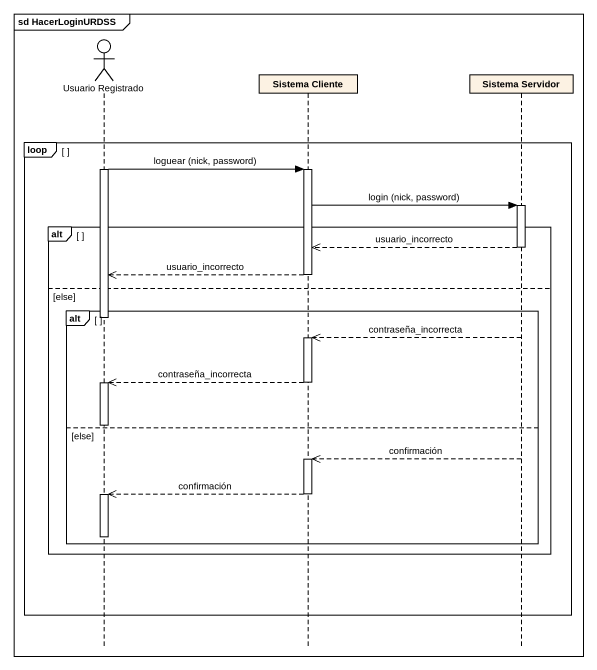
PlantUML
@startuml
mainframe sd HacerLoginURDSS
hide footbox
actor "Usuario Registrado" as Usuario_Registrado
participant "Sistema Cliente" as Sistema_Cliente
participant "Sistema Servidor" as Sistema_Servidor

loop
  activate Usuario_Registrado
  Usuario_Registrado -> Sistema_Cliente : loguear (nick, password)
  activate Sistema_Cliente
  Sistema_Cliente -> Sistema_Servidor : login (nick, password)
  activate Sistema_Servidor
  alt
    Sistema_Servidor -->> Sistema_Cliente : usuario_incorrecto
    deactivate Sistema_Servidor
    Sistema_Cliente -->> Usuario_Registrado : usuario_incorrecto
    deactivate Sistema_Cliente
  else else
    alt
      deactivate Usuario_Registrado
      Sistema_Servidor -->> Sistema_Cliente : contraseña_incorrecta
      activate Sistema_Cliente
      Sistema_Cliente -->> Usuario_Registrado : contraseña_incorrecta
      deactivate Sistema_Cliente
      activate Usuario_Registrado
      deactivate Usuario_Registrado
    else else
      Sistema_Servidor -->> Sistema_Cliente : confirmación
      activate Sistema_Cliente
      Sistema_Cliente -->> Usuario_Registrado : confirmación
      deactivate Sistema_Cliente
      activate Usuario_Registrado
      deactivate Usuario_Registrado
    end
  end
end
@enduml
